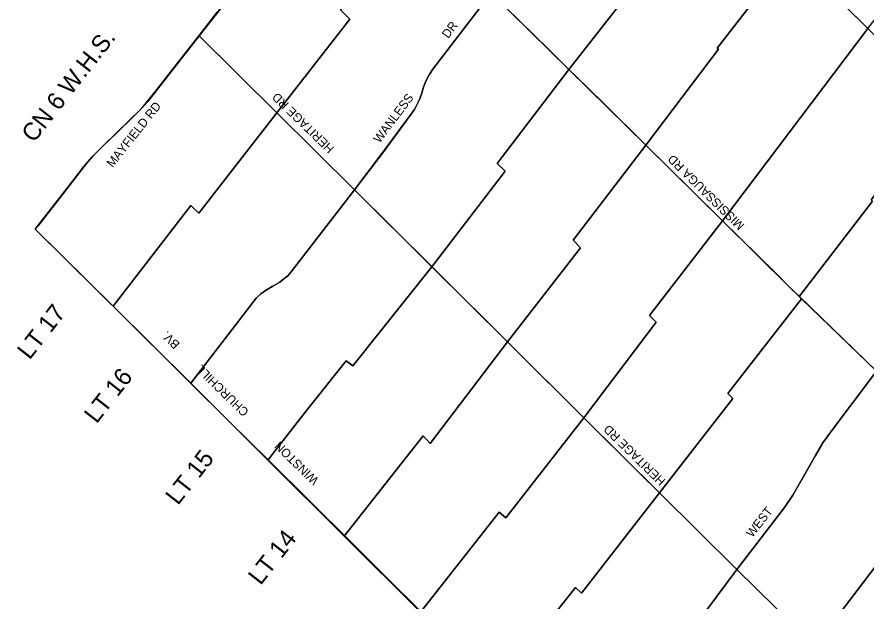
# Model space of a CAD drawing. Extents: x 589464 to 611048, y 4827729 to 4855916.
# Drawn here: x 589464 to 594299, y 4834249 to 4837573 of the extents above; entities that cross this region are included whole.
import ezdxf

# ---------------------------------------------------------------- set-up
doc = ezdxf.new("R2010")
doc.units = 0
for name, color, linetype in [('GIS_LOT_CONCESSION', 7, 'Continuous'), ('GIS_MAJOR_ARTERIAL_STREETS', 7, 'Continuous'), ('GIS_MUN_BDRY', 7, 'Continuous'), ('GIS_TX_LOT_CONCESSION', 7, 'Continuous'), ('GIS_TX_MAJOR_ARTERIAL_STREETS', 7, 'Continuous')]:
    doc.layers.add(name, color=color, linetype=linetype)

msp = doc.modelspace()

# ---------------------------------------------------------------- linework, layer by layer
at = {"layer": 'GIS_LOT_CONCESSION'}
for points in [[(594713.2, 4839023.3), (593872.7, 4837939.7), (593890.7, 4837921.9), (594070.5, 4837743.9), (594148.1, 4837667.1), (594166.7, 4837648.6), (594310.2, 4837506.6), (595155.1, 4838590.1), (595018.4, 4838724.5), (594862, 4838877), (594742.3, 4838994.7), (594729.7, 4839007.1)], [(592992.6, 4838811.3), (592664.6, 4838378.7), (592604.9, 4838297.9), (592580.1, 4838256.8), (592557.9, 4838218.4), (592527.1, 4838176.4), (592164.6, 4837711), (592607.7, 4837274.2), (593029, 4837813.3), (593020, 4837824.3), (593435.8, 4838372.4), (593414.5, 4838393.5), (593163.8, 4838641.8)], [(591280.1, 4838584.4), (591197.4, 4838477.6), (591047.5, 4838284.2), (591019.5, 4838244.1), (590981.3, 4838179.8), (590908.2, 4838048.2), (590849.6, 4837940.8), (590824.3, 4837897.9), (590799.1, 4837855.1), (590751.5, 4837788.3), (590711.4, 4837735.4), (590501, 4837466.4), (590731, 4837238.3), (590943.5, 4837027.5), (591359.1, 4837561.2), (591305.9, 4837613.7), (591721.4, 4838148.6)], [(593435.8, 4838372.4), (593020, 4837824.3), (593029, 4837813.3), (592607.7, 4837274.2), (593045.2, 4836842.9), (593459, 4837389.3), (593452.2, 4837395.4), (593872.7, 4837939.7), (593845.6, 4837966.6), (593600.4, 4838209.4), (593442, 4838366)], [(591721.4, 4838148.6), (591305.9, 4837613.7), (591359.1, 4837561.2), (590943.5, 4837027.5), (591385.6, 4836589.2), (591544.5, 4836797.1), (591546.2, 4836799.3), (591728.4, 4837045.6), (591756.4, 4837102.7), (591769.9, 4837139), (591777.4, 4837168.3), (591790.2, 4837204.6), (591810.4, 4837243.3), (591831.6, 4837275), (592164.6, 4837711)], [(593872.7, 4837939.7), (593452.2, 4837395.4), (593459, 4837389.3), (593045.2, 4836842.9), (593482.3, 4836412), (594310.2, 4837506.6), (594166.7, 4837648.6), (594148.1, 4837667.1), (594070.5, 4837743.9), (593890.7, 4837921.9)], [(592164.6, 4837711), (591831.6, 4837275), (591810.4, 4837243.3), (591790.2, 4837204.6), (591777.4, 4837168.3), (591769.9, 4837139), (591756.4, 4837102.7), (591728.4, 4837045.6), (591546.2, 4836799.3), (591544.5, 4836797.1), (591385.6, 4836589.2), (591826.6, 4836151.4), (592244, 4836695.5), (592199.4, 4836738.9), (592607.7, 4837274.2)], [(594310.2, 4837506.6), (593482.3, 4836412), (593864.6, 4836035.1), (593919, 4835982.7), (593939, 4836008.6), (594335.6, 4836524.4), (594328.4, 4836531.8), (594747.3, 4837074), (594746.6, 4837074.7), (594557.8, 4837261.4), (594505.8, 4837312.9), (594452.1, 4837366.1)], [(590501, 4837466.4), (590208.5, 4837091.8), (590205, 4837088), (590170.6, 4837049.3), (589956.5, 4836841.5), (589895.6, 4836780), (589858.4, 4836737.7), (589695.5, 4836528.8), (589581.7, 4836382.8), (589568, 4836365.2), (590010.6, 4835926.8), (590454.6, 4836499.8), (590500.3, 4836456.8), (590651.7, 4836652.2), (590943.5, 4837027.5), (590731, 4837238.3)], [(592607.7, 4837274.2), (592199.4, 4836738.9), (592244, 4836695.5), (591826.6, 4836151.4), (592257.8, 4835723.4), (592674, 4836259.3), (592631.1, 4836301.8), (593045.2, 4836842.9)], [(594747.3, 4837074), (594328.4, 4836531.8), (594335.6, 4836524.4), (593939, 4836008.6), (593919, 4835982.7), (593932.7, 4835969.5), (594359.9, 4835557.6), (594545.4, 4835797.3), (594722.9, 4836026.8), (595190.9, 4836634.7), (594996, 4836827.6)], [(590943.5, 4837027.5), (590651.7, 4836652.2), (590500.3, 4836456.8), (590454.6, 4836499.8), (590010.6, 4835926.8), (590453.2, 4835488.5), (590826, 4835972), (590852, 4835997.8), (590885.4, 4836020), (590920.1, 4836040), (590961, 4836064.1), (590984.5, 4836082.2), (591005.9, 4836100.3), (591026, 4836122.3), (591385.6, 4836589.2)], [(593045.2, 4836842.9), (592631.1, 4836301.8), (592674, 4836259.3), (592257.8, 4835723.4), (592692.6, 4835291.8), (593104.8, 4835836), (593066.1, 4835873.3), (593482.3, 4836412)], [(591385.6, 4836589.2), (591026, 4836122.3), (591005.9, 4836100.3), (590984.5, 4836082.2), (590961, 4836064.1), (590920.1, 4836040), (590885.4, 4836020), (590852, 4835997.8), (590826, 4835972), (590453.2, 4835488.5), (590892.4, 4835051.2), (591121.1, 4835343.3), (591339, 4835615.1), (591375.7, 4835586.7), (591826.6, 4836151.4)], [(593482.3, 4836412), (593066.1, 4835873.3), (593104.8, 4835836), (592692.6, 4835291.8), (593124.1, 4834863.5), (593540.7, 4835400.8), (593511.9, 4835429.3), (593932.7, 4835969.5), (593919, 4835982.7), (593864.6, 4836035.1)], [(591826.6, 4836151.4), (591375.7, 4835586.7), (591339, 4835615.1), (591121.1, 4835343.3), (590892.4, 4835051.2), (591327.1, 4834618.4), (591776.8, 4835188.6), (591817.3, 4835145.2), (592257.8, 4835723.4)], [(593932.7, 4835969.5), (593511.9, 4835429.3), (593540.7, 4835400.8), (593124.1, 4834863.5), (593563.8, 4834427.2), (593835.5, 4834781.4), (593882.4, 4834851.8), (594011.7, 4835077.5), (594053.9, 4835149), (594098.2, 4835211.5), (594359.9, 4835557.6)], [(592257.8, 4835723.4), (591817.3, 4835145.2), (591776.8, 4835188.6), (591327.1, 4834618.4), (591762.4, 4834185.1), (592210.9, 4834754.9), (592247.6, 4834721.3), (592692.6, 4835291.8)], [(594359.9, 4835557.6), (594098.2, 4835211.5), (594053.9, 4835149), (594011.7, 4835077.5), (593882.4, 4834851.8), (593835.5, 4834781.4), (593563.8, 4834427.2), (594007.3, 4833991.9), (594423.6, 4834538.3), (594387.8, 4834576), (594808.4, 4835113.6)], [(592692.6, 4835291.8), (592247.6, 4834721.3), (592210.9, 4834754.9), (591762.4, 4834185.1), (591959.4, 4833988.9), (592194.8, 4833757.5), (592645.3, 4834325), (592678.6, 4834292.7), (593124.1, 4834863.5)], [(594808.4, 4835113.6), (594387.8, 4834576), (594423.6, 4834538.3), (594007.3, 4833991.9), (594444.5, 4833563), (594867.2, 4834108.7), (594827, 4834149.3), (595242, 4834684.3), (594858.9, 4835063.6)], [(593124.1, 4834863.5), (592678.6, 4834292.7), (592645.3, 4834325), (592194.8, 4833757.5), (592318.4, 4833636), (592554.7, 4833402.8), (592656.7, 4833435.9), (592675.9, 4833441.7), (592699, 4833451.7), (592722, 4833462.6), (592742.9, 4833472), (592763.2, 4833482.9), (592787.2, 4833494.9), (592810.1, 4833509.5), (592851.3, 4833536.6), (592885.7, 4833563.4), (592918.2, 4833593.1), (592968.7, 4833645.3), (593065.4, 4833763.9), (593126.6, 4833847.3), (593227.4, 4833980.6), (593337.8, 4834124.8), (593563.8, 4834427.2)]]:
    msp.add_lwpolyline(points, close=True, dxfattribs=at)
msp.add_lwpolyline([(594007.3, 4833991.9), (593563.8, 4834427.2), (593337.8, 4834124.8)], dxfattribs=at)
at = {"layer": 'GIS_MAJOR_ARTERIAL_STREETS'}
for points in [[(590501, 4837466.4), (590710.4, 4837734.1), (590711.4, 4837735.4), (590751.5, 4837788.3), (590799.1, 4837855.1), (590824.3, 4837897.9), (590849.6, 4837940.8), (590895.6, 4838025.1), (590896.6, 4838026.9), (590908.2, 4838048.2), (590981.3, 4838179.8), (591019.5, 4838244.1), (591047.5, 4838284.2), (591280.1, 4838584.4)], [(592164.6, 4837711), (591831.6, 4837275), (591810.4, 4837243.3), (591790.2, 4837204.6), (591777.4, 4837168.3), (591775.5, 4837161), (591769.9, 4837139), (591756.4, 4837102.7), (591728.4, 4837045.6), (591545.4, 4836798.2), (591421.8, 4836636.5), (591385.6, 4836589.2)], [(592491.3, 4837389.3), (592164.6, 4837711)], [(594345.5, 4837471.6), (594325.4, 4837491.6), (594166.7, 4837648.6)], [(589568, 4836365.2), (589858.4, 4836737.7), (589895.6, 4836780), (589956.5, 4836841.5), (590027.7, 4836910.6), (590028.4, 4836911.2), (590170.6, 4837049.3), (590208.5, 4837091.8), (590501, 4837466.4)], [(591385.6, 4836589.2), (590943.3, 4837027.8), (590501, 4837466.4)], [(592648.2, 4837234.8), (592607.5, 4837274.8), (592491.3, 4837389.3)], [(592801.9, 4837083.5), (592648.2, 4837234.8)], [(593299.1, 4836593.8), (593045.8, 4836843.3), (592801.9, 4837083.5)], [(591385.6, 4836589.2), (591026, 4836122.3), (591005.9, 4836100.3), (590984.5, 4836082.2), (590961, 4836064.1), (590920.1, 4836040), (590917.2, 4836038.4), (590917.2, 4836038.4), (590885.4, 4836020), (590852, 4835997.8), (590826, 4835972), (590453.2, 4835488.5)], [(592301.2, 4835680.4), (591826.1, 4836151.9), (591826.1, 4836151.9), (591385.6, 4836589.2)], [(593786.4, 4836114), (593482.5, 4836413.3), (593299.1, 4836593.8)], [(590453.2, 4835488.5), (590010.6, 4835926.8), (589568, 4836365.2)], [(594359.9, 4835557.6), (593918.2, 4835983.5), (593864.6, 4836035.1), (593786.4, 4836114)], [(593563.8, 4834427.2), (593122.9, 4834864.7), (593007.7, 4834979.1), (592692.7, 4835291.7), (592301.2, 4835680.4)], [(594359.9, 4835557.6), (594098.2, 4835211.5), (594053.9, 4835149), (594011.7, 4835077.5), (593963.8, 4834993.9), (593882.4, 4834851.8), (593835.5, 4834781.4), (593563.8, 4834427.2)], [(590755.8, 4835187.2), (590453.2, 4835488.5)], [(591959.4, 4833988.9), (591762.1, 4834185.3), (591761.3, 4834186.2), (591327, 4834618.5), (590755.8, 4835187.2)], [(593563.8, 4834427.2), (593337.8, 4834124.8), (593227.4, 4833980.6), (593126.6, 4833847.3), (593065.4, 4833763.9), (592968.7, 4833645.3), (592918.2, 4833593.1), (592885.7, 4833563.4), (592851.3, 4833536.6), (592810.1, 4833509.5), (592787.2, 4833494.9), (592763.2, 4833482.9), (592742.9, 4833472), (592722, 4833462.6), (592699, 4833451.7), (592675.9, 4833441.7), (592656.7, 4833435.9), (592564.1, 4833405.8), (592558.6, 4833404)], [(594445.9, 4833564.1), (594008.6, 4833992), (593563.8, 4834427.2)]]:
    msp.add_lwpolyline(points, dxfattribs=at)
at = {"layer": 'GIS_MUN_BDRY'}
for p, q in [((590500.7, 4837467.5), (590604.6, 4837599.8)), ((590397.2, 4837334.3), (590500.7, 4837467.5)), ((590249.4, 4837145.1), (590397.2, 4837334.3)), ((590174.6, 4837054.1), (590249.4, 4837145.1)), ((590120, 4836999), (590174.6, 4837054.1)), ((590043.2, 4836925.2), (590120, 4836999)), ((589963.4, 4836849.5), (590043.2, 4836925.2)), ((589893.7, 4836778.9), (589963.4, 4836849.5)), ((589845.2, 4836722), (589893.7, 4836778.9)), ((589788.9, 4836650.1), (589845.2, 4836722)), ((589599.5, 4836404.5), (589788.9, 4836650.1)), ((589567.7, 4836365), (590091.7, 4835846.4)), ((589568, 4836365.3), (589599.5, 4836404.5)), ((590091.7, 4835846.4), (590196, 4835743.4)), ((590196, 4835743.4), (590279.5, 4835661.6)), ((590279.5, 4835661.6), (590356.7, 4835584.3)), ((590356.7, 4835584.3), (590441.5, 4835500.1)), ((590678.7, 4835265.4), (590441.5, 4835500.1)), ((590893.9, 4835052.4), (590678.7, 4835265.4)), ((591370.4, 4834580.3), (590893.9, 4835052.4)), ((591370.4, 4834580.3), (591574.7, 4834376.6)), ((591764.1, 4834188.3), (591574.7, 4834376.6))]:
    msp.add_line(p, q, dxfattribs=at)

# ---------------------------------------------------------------- texts
at = {"layer": 'GIS_TX_LOT_CONCESSION'}
for s, p in [('CN 6 W.H.S.', (589559.9, 4836852.4)), ('LT 17', (589535.7, 4835617.2)), ('LT 16', (589917, 4835253.9)), ('LT 15', (590380.4, 4834789.2)), ('LT 14', (590851.1, 4834333.8))]:
    msp.add_text(s, height=100, rotation=52, dxfattribs=at).set_placement(p)
at = {"layer": 'GIS_TX_MAJOR_ARTERIAL_STREETS'}
for s, height, rotation, p in [('DR', 49.99, 53.0976, (591919.2, 4837447.2)), ('HERITAGE RD', 49.992, 135.8241, (591273.9, 4836828.5)), ('WANLESS ', 49.99, 53.0976, (591529.4, 4836851.2)), ('MAYFIELD RD', 49.998, 51.5842, (590008.5, 4836712.8)), ('MISSISSAUGA RD', 49.998, 135.5246, (593610.6, 4836390.3)), ('WINSTON             CHURCHILL         BV.', 49.998, 135.6354, (591186.4, 4834940)), ('HERITAGE RD', 49.998, 135.6718, (593161.4, 4834936.8)), ('WEST', 50, 52.0686, (593652.1, 4834606.5))]:
    msp.add_text(s, height=height, rotation=rotation, dxfattribs=at).set_placement(p)

doc.saveas('drawing.dxf')
